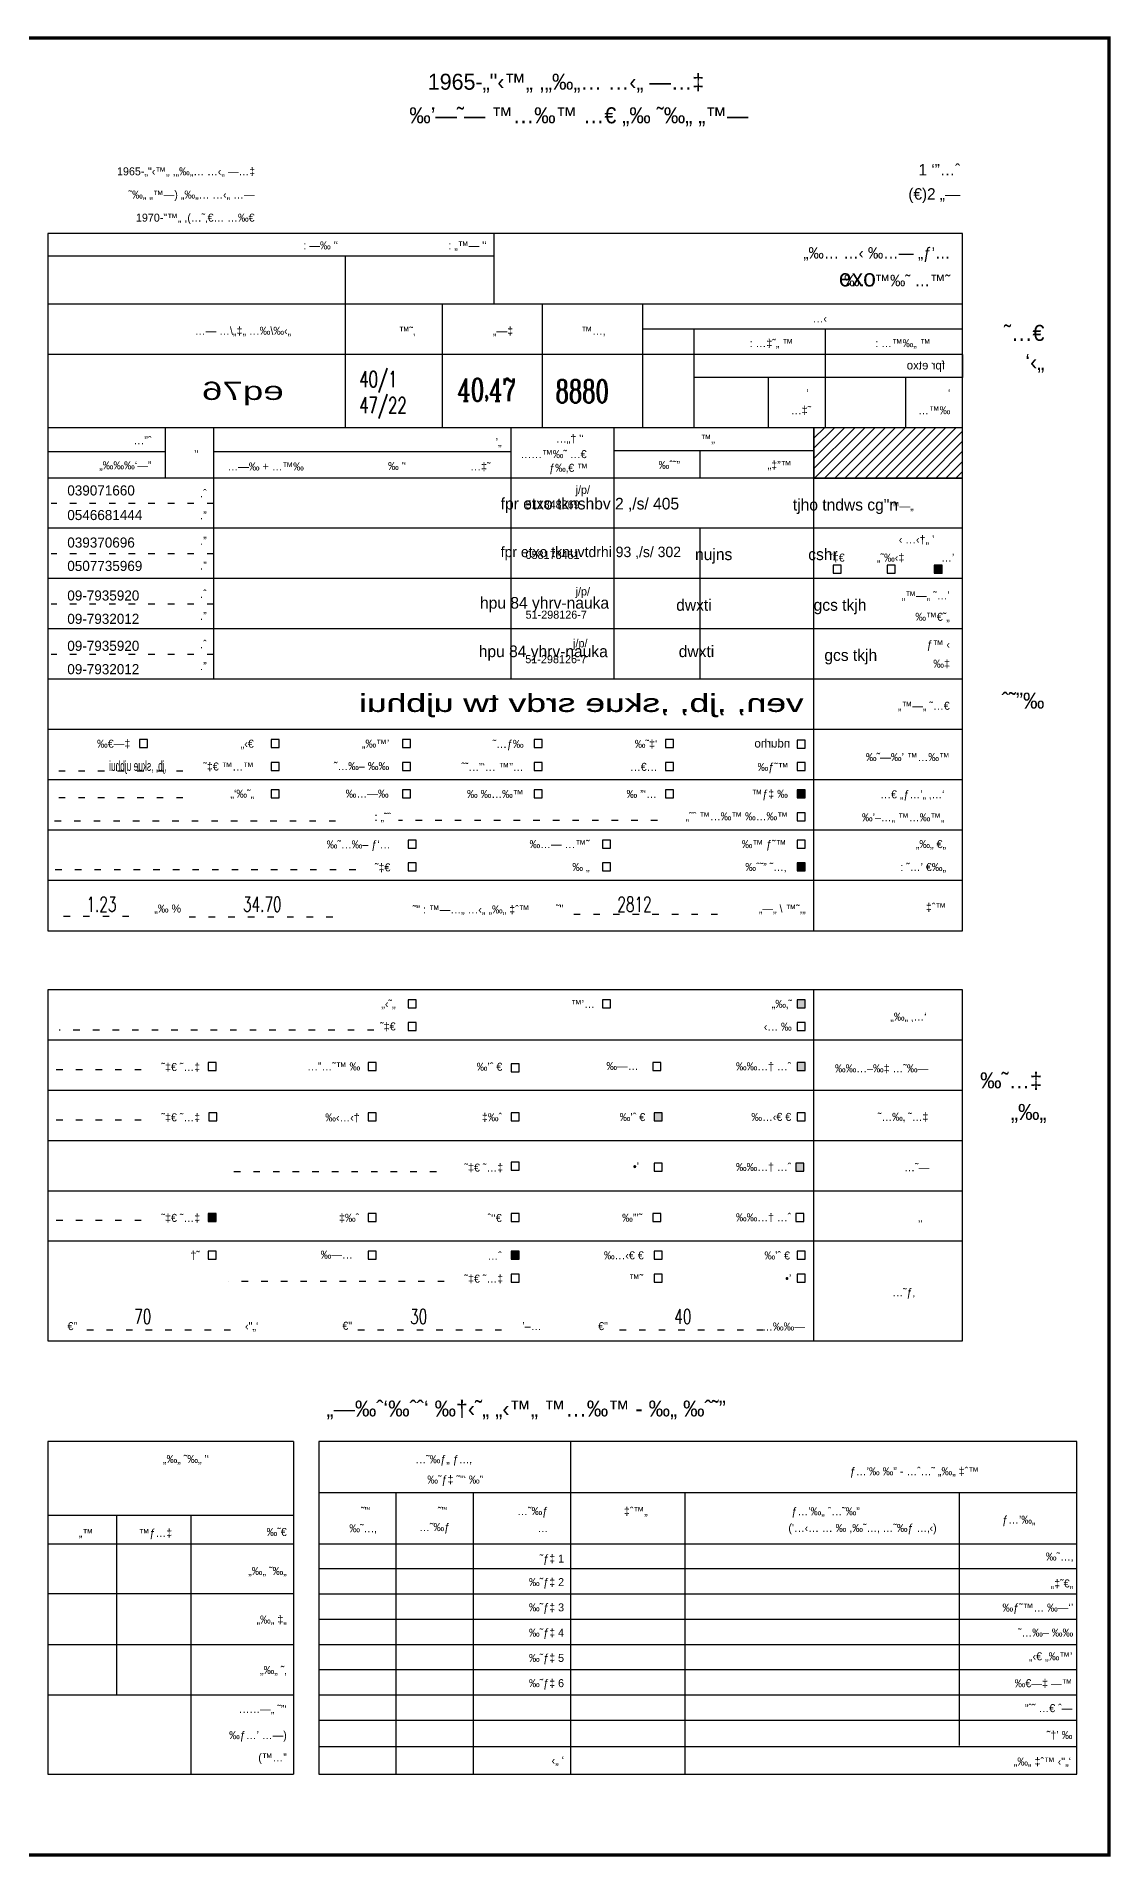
# Model space of a CAD drawing. Extents: x 148861 to 149208, y 169271 to 169495.
# Drawn here: x 149191.23 to 149207.67, y 169467.06 to 169494.91 of the extents above; entities that cross this region are included whole.
import ezdxf
from ezdxf.enums import TextEntityAlignment as Align

# ---------------------------------------------------------------- set-up
doc = ezdxf.new("R2010")
doc.units = 0
doc.header["$LTSCALE"] = 0.1
doc.header["$MEASUREMENT"] = 0
doc.linetypes.add('DOT', pattern=[2, 0, -2])
doc.layers.get('0').update_dxf_attribs({"linetype": 'CONTINUOUS'})
for name, color, linetype in [('DIM', 4, 'CONTINUOUS'), ('TEXT', 3, 'CONTINUOUS'), ('THNET', 7, 'CONTINUOUS'), ('TOFIES-01', 7, 'CONTINUOUS')]:
    doc.layers.add(name, color=color, linetype=linetype)
doc.styles.add('FGH', font='sivan_m.shx', dxfattribs={"height": 15})
doc.styles.add('K_HEB', font='miryl.shx')
doc.styles.add('MIRYL', font='sivan_m.shx')
doc.styles.add('ROM', font='romanc.shx')
doc.styles.add('TOFIES-01', font='heb.shx', dxfattribs={"height": 20})

# ---------------------------------------------------------------- blocks, each defined once
blk = doc.blocks.new('*X66')
at = {"color": 0}
for p, q in [((637.0000000000001, 249.8590373003653), (644.1409626996347, 257)), ((637.0000000000001, 251.6268042533317), (642.3731957466683, 257)), ((637.0000000000001, 253.3945712062981), (640.605428793702, 257)), ((637.0000000000001, 255.1623381592644), (638.8376618407356, 257)), ((637.0000000000001, 256.9301051122308), (637.0698948877692, 257)), ((637.108729652601, 248.2), (645.9087296526011, 257)), ((638.8764966055675, 248.2), (647.6764966055674, 257)), ((640.6442635585338, 248.2), (649.4442635585337, 257)), ((642.4120305115001, 248.2), (651.2120305115002, 257)), ((644.1797974644666, 248.2), (652.9797974644665, 257)), ((645.9475644174329, 248.2), (654.747564417433, 257)), ((647.7153313703992, 248.2), (656.5153313703993, 257)), ((649.4830983233657, 248.2), (658.2830983233656, 257)), ((651.250865276332, 248.2), (660.050865276332, 257)), ((653.0186322292984, 248.2), (661.8186322292984, 257)), ((654.7863991822647, 248.2), (663, 256.4136008177352)), ((656.5541661352311, 248.2), (663, 254.6458338647689)), ((658.3219330881975, 248.2), (663, 252.8780669118025)), ((660.0897000411638, 248.2), (663, 251.1102999588362)), ((661.8574669941302, 248.2), (663, 249.3425330058698))]:
    blk.add_line(p, q, dxfattribs=at)
blk = doc.blocks.new('*X69')
at = {"color": 0}
for p, q in [((600.0498565586286, 184.75), (601.4498565586285, 184.75)), ((600.0498565586286, 184.625), (601.4498565586285, 184.625)), ((600.0498565586286, 184.5), (601.4498565586285, 184.5)), ((600.0498565586286, 184.375), (601.4498565586285, 184.375)), ((600.0498565586286, 184.25), (601.4498565586285, 184.25)), ((600.0498565586286, 184.125), (601.4498565586285, 184.125)), ((600.0498565586286, 184), (601.4498565586285, 184)), ((600.0498565586286, 183.875), (601.4498565586285, 183.875)), ((600.0498565586286, 183.75), (601.4498565586285, 183.75)), ((600.0498565586286, 183.625), (601.4498565586285, 183.625)), ((600.0498565586286, 183.5), (601.4498565586285, 183.5))]:
    blk.add_line(p, q, dxfattribs=at)
blk = doc.blocks.new('*X70')
at = {"color": 0}
for p, q in [((658.0571678270575, 232.875), (659.4571678270574, 232.875)), ((658.0571678270575, 232.75), (659.4571678270574, 232.75)), ((658.0571678270575, 232.625), (659.4571678270574, 232.625)), ((658.0571678270575, 232.5), (659.4571678270574, 232.5)), ((658.0571678270575, 232.375), (659.4571678270574, 232.375)), ((658.0571678270575, 232.25), (659.4571678270574, 232.25)), ((658.0571678270575, 232.125), (659.4571678270574, 232.125)), ((658.0571678270575, 232), (659.4571678270574, 232)), ((658.0571678270575, 231.875), (659.4571678270574, 231.875)), ((658.0571678270575, 231.75), (659.4571678270574, 231.75)), ((658.0571678270575, 231.625), (659.4571678270574, 231.625))]:
    blk.add_line(p, q, dxfattribs=at)

msp = doc.modelspace()

# ---------------------------------------------------------------- hatches: boundary and pattern name
at = {"layer": 'TOFIES-01'}
h = msp.add_hatch(color=7, dxfattribs=at)
h.paths.add_polyline_path([(149202.9897274148, 169480.0475604884), (149202.9897274148, 169480.1700290559), (149202.8672588473, 169480.1700290559), (149202.8672588473, 169480.0475604884)])
h.paths.add_polyline_path([(149202.9897274148, 169479.0865845237), (149202.9897274148, 169479.2090530912), (149202.8672588473, 169479.2090530912), (149202.8672588473, 169479.0865845237)])
h.paths.add_polyline_path([(149200.8027887091, 169478.3167820993), (149200.8027887091, 169478.4392506668), (149200.6803201416, 169478.4392506668), (149200.6803201416, 169478.3167820993)])
h.paths.add_polyline_path([(149202.8496414356, 169477.6694482424), (149202.8496414356, 169477.5469796749), (149202.9721100031, 169477.5469796749), (149202.9721100031, 169477.6694482424)])
for points in [[(149193.9795399473, 169476.899645818), (149193.8570713798, 169476.899645818), (149193.8570713798, 169476.7771772504), (149193.9795399473, 169476.7771772504)], [(149198.4933814359, 169476.3210169339), (149198.4933814359, 169476.1985483663), (149198.6158500034, 169476.1985483663), (149198.6158500034, 169476.3210169339)]]:
    msp.add_hatch(color=7, dxfattribs=at).paths.add_polyline_path(points)

# ---------------------------------------------------------------- linework, layer by layer
at = {"layer": 'DIM', "color": 7, "ltscale": 40, "const_width": 0.05}
msp.add_lwpolyline([(149152.1462399258, 169494.8875160902), (149207.6403721716, 169494.8875160902), (149207.6403721716, 169467.0807888943), (149152.1462399258, 169467.0807888943)], close=True, dxfattribs=at)
at = {"layer": 'TOFIES-01', "color": 7}
for p, q in [((149191.4033386999, 169491.8980139843), (149191.4033386999, 169481.2257531005)), ((149205.3997464164, 169491.8980139843), (149191.4033386999, 169491.8980139843)), ((149205.3997464164, 169481.2257531005), (149205.3997464164, 169491.8980139843)), ((149191.4033386999, 169481.2257531005), (149205.3997464164, 169481.2257531005)), ((149191.4033386999, 169480.3214649417), (149191.4033386999, 169474.9503434805)), ((149205.3997464164, 169480.3214649417), (149191.4033386999, 169480.3214649417)), ((149205.3997464164, 169474.9503434805), (149205.3997464164, 169480.3214649417)), ((149191.4033386999, 169474.9503434805), (149205.3997464164, 169474.9503434805)), ((149191.4033386999, 169473.4107386317), (149191.4033386999, 169468.3195453248)), ((149195.1648732737, 169473.4107386317), (149191.4033386999, 169473.4107386317)), ((149195.1648732737, 169473.4107386317), (149195.1648732737, 169468.3195453248)), ((149207.149297381, 169473.4107386317), (149195.5497744859, 169473.4107386317)), ((149195.5497744859, 169473.4107386317), (149195.5497744859, 169468.3195453248)), ((149207.149297381, 169468.3195453248), (149207.149297381, 169473.4107386317)), ((149191.4033386999, 169468.3195453248), (149195.1648732737, 169468.3195453248)), ((149195.5497744859, 169468.3195453248), (149207.149297381, 169468.3195453248))]:
    msp.add_line(p, q, dxfattribs=at)
at = {"layer": 'TOFIES-01', "color": 8}
for p, q in [((149198.2265874617, 169491.8980139843), (149198.2265874617, 169490.8144023083)), ((149198.2265874617, 169491.5481037914), (149191.4033386999, 169491.5481037914)), ((149195.9521712077, 169491.5481037914), (149195.9521712077, 169488.9237773446)), ((149205.3997464164, 169490.8144023083), (149191.4033386999, 169490.8144023083)), ((149197.4392895276, 169490.8144023083), (149197.4392895276, 169488.9237773446)), ((149198.9701466216, 169490.8144023083), (149198.9701466216, 169488.9237773446)), ((149200.5010037156, 169490.8144023083), (149200.5010037156, 169488.9237773446)), ((149205.3997464164, 169490.4295010961), (149200.5010037156, 169490.4295010961)), ((149201.2883016497, 169490.4295010961), (149201.2883016497, 169488.9237773446)), ((149203.3002852589, 169490.4295010961), (149203.3002852589, 169488.9237773446)), ((149205.3997464164, 169490.0445998839), (149205.3997464164, 169490.4295010961)), ((149205.3997464164, 169490.0445998839), (149191.4033386999, 169490.0445998839)), ((149205.3997464164, 169490.0445998839), (149205.3997464164, 169489.694689691)), ((149205.3997464164, 169489.694689691), (149201.2883016497, 169489.694689691)), ((149202.4255097766, 169489.694689691), (149202.4255097766, 169488.9237773446)), ((149204.5249709341, 169489.694689691), (149204.5249709341, 169488.9237773446)), ((149205.3997464164, 169488.9237773446), (149191.4033386999, 169488.9237773446)), ((149193.1966284385, 169488.9237773446), (149193.1966284385, 169488.1539749202)), ((149193.9401875985, 169488.9237773446), (149193.9401875985, 169485.0747652225)), ((149198.4890201064, 169488.9237773446), (149198.4890201064, 169485.0747652225)), ((149200.0636159745, 169488.9237773446), (149200.0636159745, 169486.6143700714)), ((149203.1253301624, 169481.2257531005), (149203.1253301624, 169488.9237773446)), ((149193.1966284385, 169488.5537484735), (149191.4033386999, 169488.5537484735)), ((149198.4890201064, 169488.5537484735), (149193.9401875985, 169488.5537484735)), ((149203.1253301624, 169488.5677529182), (149200.0636159745, 169488.5677529182)), ((149201.3791229259, 169488.5677529182), (149201.3791229259, 169488.1539749202)), ((149205.3997464164, 169488.1539749202), (149191.4033386999, 169488.1539749202)), ((149205.3997464164, 169487.3841724958), (149191.4033386999, 169487.3841724958)), ((149201.3791229259, 169487.3841724958), (149201.3791229259, 169485.0747652225)), ((149205.3997464164, 169486.6143700714), (149191.4033386999, 169486.6143700714)), ((149200.0636159745, 169486.6143700714), (149200.0636159745, 169485.0747652225)), ((149205.3997464164, 169485.8445676469), (149191.4033386999, 169485.8445676469)), ((149205.3997464164, 169485.0747652225), (149191.4033386999, 169485.0747652225)), ((149205.3997464164, 169484.3049627981), (149191.4033386999, 169484.3049627981)), ((149205.3997464164, 169483.5351603737), (149191.4033386999, 169483.5351603737)), ((149205.3997464164, 169482.7653579493), (149191.4033386999, 169482.7653579493)), ((149205.3997464164, 169481.9955555249), (149191.4033386999, 169481.9955555249)), ((149203.1253301624, 169474.9503434805), (149203.1253301624, 169480.3214649417)), ((149205.3997464164, 169479.5516625174), (149191.4033386999, 169479.5516625174)), ((149205.3997464164, 169478.781860093), (149191.4033386999, 169478.781860093)), ((149205.3997464164, 169478.0120576685), (149191.4033386999, 169478.0120576685)), ((149205.3997464164, 169477.2422552441), (149191.4033386999, 169477.2422552441)), ((149205.3997464164, 169476.4724528197), (149191.4033386999, 169476.4724528197)), ((149199.3987866079, 169473.4107386317), (149199.3987866079, 169468.3195453248)), ((149207.149297381, 169472.6234406976), (149195.5497744859, 169472.6234406976)), ((149196.7307213869, 169472.6234406976), (149196.7307213869, 169468.3195453248)), ((149197.911668288, 169472.6234406976), (149197.911668288, 169468.3195453248)), ((149201.1483375725, 169472.6234406976), (149201.1483375725, 169468.3195453248)), ((149205.3472598875, 169472.6234406976), (149205.3472598875, 169468.756933066)), ((149195.1648732737, 169472.2735305048), (149191.4033386999, 169472.2735305048)), ((149192.4530692786, 169472.2735305048), (149192.4530692786, 169469.5302345923)), ((149193.5902774056, 169472.2735305048), (149193.5902774056, 169468.3195453248)), ((149195.1648732737, 169471.8361427636), (149191.4033386999, 169471.8361427636)), ((149207.149297381, 169471.8361427636), (149195.5497744859, 169471.8361427636)), ((149195.5497744859, 169471.4634884082), (149207.149297381, 169471.4634884082)), ((149191.4033386999, 169471.0838358489), (149195.1648732737, 169471.0838358489)), ((149195.5497744859, 169471.076837645), (149207.149297381, 169471.076837645)), ((149195.5497744859, 169470.6901868818), (149207.149297381, 169470.6901868818)), ((149191.4033386999, 169470.3035361186), (149195.1648732737, 169470.3035361186)), ((149195.5497744859, 169470.3035361186), (149207.149297381, 169470.3035361186)), ((149195.5497744859, 169469.9168853555), (149207.149297381, 169469.9168853555)), ((149191.4033386999, 169469.5302345923), (149195.1648732737, 169469.5302345923)), ((149195.5497744859, 169469.5302345923), (149207.149297381, 169469.5302345923)), ((149195.5497744859, 169469.1435838291), (149207.149297381, 169469.1435838291)), ((149195.5497744859, 169468.7394375563), (149207.149297381, 169468.7394375563))]:
    msp.add_line(p, q, dxfattribs=at)
at = {"layer": 'TOFIES-01', "color": 8, "linetype": 'DOT'}
for p, q in [((149193.9401875985, 169487.7622626263), (149191.4571398215, 169487.7622626263)), ((149193.9401875985, 169486.9924602019), (149191.4571398215, 169486.9924602019)), ((149193.9401875985, 169486.2226577775), (149191.4571398215, 169486.2226577775)), ((149193.9401875985, 169485.4528553531), (149191.4571398215, 169485.4528553531)), ((149193.4704879382, 169483.6650388816), (149191.4571398215, 169483.6650388816)), ((149193.4704879382, 169483.2581919172), (149191.4571398215, 169483.2581919172)), ((149195.8060192942, 169482.9026821092), (149191.4571398215, 169482.9026821092)), ((149200.7304277804, 169482.9129323649), (149196.7719000584, 169482.9129323649)), ((149196.1167637204, 169482.1557264836), (149191.4571398215, 169482.1557264836)), ((149192.6437483533, 169481.4425389072), (149191.4894007523, 169481.4425389072)), ((149201.6516113259, 169481.4755091614), (149199.3774371496, 169481.4755091614)), ((149195.7641948076, 169481.4339500524), (149193.4900206313, 169481.4339500524)), ((149196.3927359702, 169479.7060605919), (149191.5785714519, 169479.7060605919)), ((149192.8326031935, 169479.0977252397), (149191.5001230519, 169479.0977252397)), ((149192.8326031935, 169478.3279228153), (149191.5001230519, 169478.3279228153)), ((149197.3495800551, 169477.5381085101), (149194.1781651879, 169477.5381085101)), ((149192.8326031935, 169476.7883179665), (149191.5001230519, 169476.7883179665)), ((149197.4689132496, 169475.8582602932), (149194.1685486912, 169475.8582602932)), ((149194.2005912211, 169475.1132498652), (149191.9261749672, 169475.1132498652)), ((149198.3475385343, 169475.1132498652), (149196.0731222803, 169475.1132498652)), ((149202.3505854675, 169475.1132498652), (149200.0761692135, 169475.1132498652))]:
    msp.add_line(p, q, dxfattribs=at)
at = {"layer": 'TOFIES-01', "color": 8}
for points in [[(149205.3997464164, 169488.9237773446), (149203.1253301624, 169488.9237773446), (149203.1253301624, 169488.1539749202), (149205.3997464164, 169488.1539749202)], [(149203.4218489908, 169486.8176834792), (149203.4218489908, 169486.6952149117), (149203.5443175583, 169486.6952149117), (149203.5443175583, 169486.8176834792)], [(149204.2460057123, 169486.8176834792), (149204.2460057123, 169486.6952149117), (149204.3684742798, 169486.6952149117), (149204.3684742798, 169486.8176834792)], [(149204.9673595766, 169486.8176834792), (149204.9673595766, 169486.6952149117), (149205.0898281441, 169486.6952149117), (149205.0898281441, 169486.8176834792)], [(149192.807340801, 169484.1535269122), (149192.807340801, 169484.0310583447), (149192.9298093685, 169484.0310583447), (149192.9298093685, 169484.1535269122)], [(149194.8193244103, 169484.1535269122), (149194.8193244103, 169484.0310583447), (149194.9417929778, 169484.0310583447), (149194.9417929778, 169484.1535269122)], [(149196.8313080195, 169484.1535269122), (149196.8313080195, 169484.0310583447), (149196.953776587, 169484.0310583447), (149196.953776587, 169484.1535269122)], [(149198.8432916288, 169484.1535269122), (149198.8432916288, 169484.0310583447), (149198.9657601963, 169484.0310583447), (149198.9657601963, 169484.1535269122)], [(149200.8552752381, 169484.1535269122), (149200.8552752381, 169484.0310583447), (149200.9777438056, 169484.0310583447), (149200.9777438056, 169484.1535269122)], [(149202.8672588473, 169484.1442420422), (149202.8672588473, 169484.0217734747), (149202.9897274148, 169484.0217734747), (149202.9897274148, 169484.1442420422)], [(149194.8193244103, 169483.8020981232), (149194.8193244103, 169483.6796295556), (149194.9417929778, 169483.6796295556), (149194.9417929778, 169483.8020981232)], [(149196.8313080195, 169483.8020981232), (149196.8313080195, 169483.6796295556), (149196.953776587, 169483.6796295556), (149196.953776587, 169483.8020981232)], [(149198.8432916288, 169483.8020981232), (149198.8432916288, 169483.6796295556), (149198.9657601963, 169483.6796295556), (149198.9657601963, 169483.8020981232)], [(149200.8552752381, 169483.8020981232), (149200.8552752381, 169483.6796295556), (149200.9777438056, 169483.6796295556), (149200.9777438056, 169483.8020981232)], [(149202.8672588473, 169483.8020981232), (149202.8672588473, 169483.6796295556), (149202.9897274148, 169483.6796295556), (149202.9897274148, 169483.8020981232)], [(149194.8193244103, 169483.3837244878), (149194.8193244103, 169483.2612559203), (149194.9417929778, 169483.2612559203), (149194.9417929778, 169483.3837244878)], [(149196.8313080195, 169483.3837244878), (149196.8313080195, 169483.2612559203), (149196.953776587, 169483.2612559203), (149196.953776587, 169483.3837244878)], [(149198.8432916288, 169483.3837244878), (149198.8432916288, 169483.2612559203), (149198.9657601963, 169483.2612559203), (149198.9657601963, 169483.3837244878)], [(149200.8552752381, 169483.3837244878), (149200.8552752381, 169483.2612559203), (149200.9777438056, 169483.2612559203), (149200.9777438056, 169483.3837244878)], [(149202.8672588473, 169483.3837244878), (149202.8672588473, 169483.2612559203), (149202.9897274148, 169483.2612559203), (149202.9897274148, 169483.3837244878)], [(149202.8672588473, 169483.0322956987), (149202.8672588473, 169482.9098271312), (149202.9897274148, 169482.9098271312), (149202.9897274148, 169483.0322956987)], [(149196.9187855678, 169482.6139220634), (149196.9187855678, 169482.4914534959), (149197.0412541353, 169482.4914534959), (149197.0412541353, 169482.6139220634)], [(149199.8930222075, 169482.6139220634), (149199.8930222075, 169482.4914534959), (149200.015490775, 169482.4914534959), (149200.015490775, 169482.6139220634)], [(149202.8672588473, 169482.6139220634), (149202.8672588473, 169482.4914534959), (149202.9897274148, 169482.4914534959), (149202.9897274148, 169482.6139220634)], [(149196.9187855678, 169482.2624932743), (149196.9187855678, 169482.1400247068), (149197.0412541353, 169482.1400247068), (149197.0412541353, 169482.2624932743)], [(149199.8930222075, 169482.2624932743), (149199.8930222075, 169482.1400247068), (149200.015490775, 169482.1400247068), (149200.015490775, 169482.2624932743)], [(149202.8672588473, 169482.2624932743), (149202.8672588473, 169482.1400247068), (149202.9897274148, 169482.1400247068), (149202.9897274148, 169482.2624932743)], [(149196.9187855678, 169480.1700290559), (149196.9187855678, 169480.0475604884), (149197.0412541353, 169480.0475604884), (149197.0412541353, 169480.1700290559)], [(149199.8930222075, 169480.1700290559), (149199.8930222075, 169480.0475604884), (149200.015490775, 169480.0475604884), (149200.015490775, 169480.1700290559)], [(149202.8672588473, 169480.1700290559), (149202.8672588473, 169480.0475604884), (149202.9897274148, 169480.0475604884), (149202.9897274148, 169480.1700290559)], [(149196.9187855678, 169479.8186002668), (149196.9187855678, 169479.6961316993), (149197.0412541353, 169479.6961316993), (149197.0412541353, 169479.8186002668)], [(149202.8672588473, 169479.8186002668), (149202.8672588473, 169479.6961316993), (149202.9897274148, 169479.6961316993), (149202.9897274148, 169479.8186002668)], [(149193.8570713798, 169479.2090530912), (149193.8570713798, 169479.0865845237), (149193.9795399473, 169479.0865845237), (149193.9795399473, 169479.2090530912)], [(149196.3064427302, 169479.2090530912), (149196.3064427302, 169479.0865845237), (149196.4289112977, 169479.0865845237), (149196.4289112977, 169479.2090530912)], [(149198.4933814359, 169479.189186875), (149198.4933814359, 169479.0667183075), (149198.6158500034, 169479.0667183075), (149198.6158500034, 169479.189186875)], [(149198.4933814359, 169479.189186875), (149198.4933814359, 169479.0667183075), (149198.6158500034, 169479.0667183075), (149198.6158500034, 169479.189186875)], [(149200.6627027298, 169479.2090530912), (149200.6627027298, 169479.0865845237), (149200.7851712974, 169479.0865845237), (149200.7851712974, 169479.2090530912)], [(149202.8672588473, 169479.2090530912), (149202.8672588473, 169479.0865845237), (149202.9897274148, 169479.0865845237), (149202.9897274148, 169479.2090530912)], [(149193.8674844331, 169478.4392506668), (149193.8674844331, 169478.3167820993), (149193.9899530006, 169478.3167820993), (149193.9899530006, 169478.4392506668)], [(149196.3064427302, 169478.4392506668), (149196.3064427302, 169478.3167820993), (149196.4289112977, 169478.3167820993), (149196.4289112977, 169478.4392506668)], [(149198.4933814359, 169478.4392506668), (149198.4933814359, 169478.3167820993), (149198.6158500034, 169478.3167820993), (149198.6158500034, 169478.4392506668)], [(149198.4933814359, 169478.4392506668), (149198.4933814359, 169478.3167820993), (149198.6158500034, 169478.3167820993), (149198.6158500034, 169478.4392506668)], [(149200.6803201416, 169478.4392506668), (149200.6803201416, 169478.3167820993), (149200.8027887091, 169478.3167820993), (149200.8027887091, 169478.4392506668)], [(149202.8672588473, 169478.4392506668), (149202.8672588473, 169478.3167820993), (149202.9897274148, 169478.3167820993), (149202.9897274148, 169478.4392506668)], [(149202.8672588473, 169478.4392506668), (149202.8672588473, 169478.3167820993), (149202.9897274148, 169478.3167820993), (149202.9897274148, 169478.4392506668)], [(149198.4933814359, 169477.6812774406), (149198.4933814359, 169477.5588088731), (149198.6158500034, 169477.5588088731), (149198.6158500034, 169477.6812774406)], [(149200.6803201416, 169477.6694482424), (149200.6803201416, 169477.5469796749), (149200.8027887091, 169477.5469796749), (149200.8027887091, 169477.6694482424)], [(149202.8496414356, 169477.6694482424), (149202.8496414356, 169477.5469796749), (149202.9721100031, 169477.5469796749), (149202.9721100031, 169477.6694482424)], [(149193.8570713798, 169476.899645818), (149193.8570713798, 169476.7771772504), (149193.9795399473, 169476.7771772504), (149193.9795399473, 169476.899645818)], [(149196.3064427302, 169476.899645818), (149196.3064427302, 169476.7771772504), (149196.4289112977, 169476.7771772504), (149196.4289112977, 169476.899645818)], [(149198.4933814359, 169476.899645818), (149198.4933814359, 169476.7771772504), (149198.6158500034, 169476.7771772504), (149198.6158500034, 169476.899645818)], [(149200.6627027298, 169476.899645818), (149200.6627027298, 169476.7771772504), (149200.7851712974, 169476.7771772504), (149200.7851712974, 169476.899645818)], [(149202.8496414356, 169476.899645818), (149202.8496414356, 169476.7771772504), (149202.9721100031, 169476.7771772504), (149202.9721100031, 169476.899645818)], [(149193.8570713798, 169476.3210169339), (149193.8570713798, 169476.1985483663), (149193.9795399473, 169476.1985483663), (149193.9795399473, 169476.3210169339)], [(149196.3064427302, 169476.3210169339), (149196.3064427302, 169476.1985483663), (149196.4289112977, 169476.1985483663), (149196.4289112977, 169476.3210169339)], [(149198.4933814359, 169476.3210169339), (149198.4933814359, 169476.1985483663), (149198.6158500034, 169476.1985483663), (149198.6158500034, 169476.3210169339)], [(149198.4933814359, 169476.3210169339), (149198.4933814359, 169476.1985483663), (149198.6158500034, 169476.1985483663), (149198.6158500034, 169476.3210169339)], [(149198.4933814359, 169476.3210169339), (149198.4933814359, 169476.1985483663), (149198.6158500034, 169476.1985483663), (149198.6158500034, 169476.3210169339)], [(149200.6803201416, 169476.3210169339), (149200.6803201416, 169476.1985483663), (149200.8027887091, 169476.1985483663), (149200.8027887091, 169476.3210169339)], [(149202.8672588473, 169476.3210169339), (149202.8672588473, 169476.1985483663), (149202.9897274148, 169476.1985483663), (149202.9897274148, 169476.3210169339)], [(149198.4933814359, 169475.9695881447), (149198.4933814359, 169475.8471195772), (149198.6158500034, 169475.8471195772), (149198.6158500034, 169475.9695881447)], [(149200.6803201416, 169475.9695881447), (149200.6803201416, 169475.8471195772), (149200.8027887091, 169475.8471195772), (149200.8027887091, 169475.9695881447)], [(149202.8672588473, 169475.9695881447), (149202.8672588473, 169475.8471195772), (149202.9897274148, 169475.8471195772), (149202.9897274148, 169475.9695881447)]]:
    msp.add_lwpolyline(points, close=True, dxfattribs=at)

# ---------------------------------------------------------------- block references
at = {"layer": 'TOFIES-01', "color": 8, "xscale": 0.08747754825162701, "yscale": 0.08747754825162701, "zscale": 0.08747754822843895}
for name, p in [('*X66', (149147.4021319409, 169466.4420474499)), ('*X70', (149147.4067748563, 169466.4420474499)), ('*X69', (149150.3777721114, 169467.2142961435)), ('*X69', (149150.3777721114, 169466.0930649299))]:
    msp.add_blockref(name, p, dxfattribs=at)

# ---------------------------------------------------------------- texts
at = {"layer": 'TEXT', "color": 7}
for s, height, style, p in [('exo', 0.2624326446853169, 'MIRYL', (149203.5083592536, 169491.0867771411)), ('fpr etxo tknshbv 2 ,/s/ 405', 0.1782890180351281, 'K_HEB', (149198.3330786123, 169487.6725247932)), ('j/p/', 0.12368812995, 'K_HEB', (149199.479157248, 169487.9120467925)), ('tjho tndws cg"n', 0.1782890180351281, 'K_HEB', (149202.8035690382, 169487.6563997433)), ('fpr etxo tknuvtdrhi 93 ,/s/ 302', 0.16, 'K_HEB', (149198.3330786123, 169486.943159487)), ('nujns', 0.1782890180351281, 'K_HEB', (149201.3073305384, 169486.8972254344)), ('cshr', 0.1782890180351281, 'K_HEB', (149203.0389760097, 169486.8972254344)), ('j/p/', 0.12368812995, 'K_HEB', (149199.479157248, 169486.3570725434)), ('hpu 84 yhrv-nauka', 0.1782890180351281, 'K_HEB', (149198.0167300847, 169486.1545514903)), ('dwxti', 0.1782890180351281, 'K_HEB', (149201.0188607294, 169486.1219512419)), (' gcs tkjh', 0.1782890180351281, 'K_HEB', (149203.055380257, 169486.1219512419)), ('j/p/', 0.12368812995, 'K_HEB', (149199.4407447016, 169485.5627933723)), ('hpu 84 yhrv-nauka', 0.1782890180351281, 'K_HEB', (149197.9975252058, 169485.4123233379)), ('dwxti', 0.1782890180351281, 'K_HEB', (149201.0572732758, 169485.4123233379)), ('  gcs tkjh', 0.1782890180351281, 'K_HEB', (149203.1532635894, 169485.354745267))]:
    msp.add_text(s, height=height, dxfattribs=dict(at, style=style)).set_placement(p)
at = {"layer": 'TEXT', "color": 7, "style": 'ROM', "width": 0.6778979810614635}
for s, height, p in [('40/1', 0.2449371350396291, (149196.1695849597, 169489.543193311)), ('40,47', 0.3499101929137559, (149197.6711140777, 169489.3289608439)), ('8880', 0.3499101929137559, (149199.1741168767, 169489.3062117452)), ('47/22', 0.2449371350396291, (149196.1695849597, 169489.1449695143)), ('1.23', 0.225792, (149191.9951197185, 169481.517212544)), ('34.70', 0.225792, (149194.3894190133, 169481.517212544)), ('2812', 0.225792, (149200.1178258158, 169481.517212544)), ('70', 0.225792, (149192.7244559494, 169475.2071129169)), ('30', 0.225792, (149196.9474093216, 169475.2071129169)), ('40', 0.225792, (149200.9887295852, 169475.2071129169))]:
    msp.add_text(s, height=height, dxfattribs=at).set_placement(p)
at = {"layer": 'TEXT', "color": 7, "style": 'FGH', "text_generation_flag": 2}
msp.add_text('fpr etxo', height=0.1312163223426584, dxfattribs=at).set_placement((149205.1308163728, 169489.8150581515))
for s, height, width, p in [('eq76', 0.28, 1.5, (149195.0118155021, 169489.3490665127)), ('ven, ,jb, ,skue srdv tw ujbhui', 0.27, 1.5, (149202.9667682973, 169484.573355768)), ('ven, ,jb, ,skue srdv tw ujbhui', 0.27, 1.5, (149202.9669979859, 169484.573815189)), ('ven, ,jb, ,skue srdv tw ujbhui', 0.27, 1.5, (149202.967915825, 169484.5747328363)), ('ven, ,jb, ,skue srdv tw ujbhui', 0.27, 1.5, (149202.967915825, 169484.5742740127)), ('ven, ,jb, ,skue srdv tw ujbhui', 0.27, 1.5, (149202.9683752021, 169484.575651081)), ('ven, ,jb, ,skue srdv tw ujbhui', 0.27, 1.5, (149202.9686048906, 169484.5761099047)), ('ven, ,jb, ,skue srdv tw ujbhui', 0.27, 1.5, (149202.9690633526, 169484.5751922574)), ('ven, ,jb, ,skue srdv tw ujbhui', 0.27, 1.5, (149202.9692930412, 169484.5751922574)), ('ven, ,jb, ,skue srdv tw ujbhui', 0.27, 1.5, (149202.9695227297, 169484.5765687283)), ('ven, ,jb, ,skue srdv tw ujbhui', 0.27, 1.5, (149202.9695227297, 169484.5758804929)), ('ven, ,jb, ,skue srdv tw ujbhui', 0.27, 1.5, (149202.9697524183, 169484.5770281494)), ('ven, ,jb, ,skue srdv tw ujbhui', 0.27, 1.5, (149202.9706702574, 169484.5763393165)), ('ven, ,jb, ,skue srdv tw ujbhui', 0.27, 1.5, (149202.9706702574, 169484.5763393165)), ('ven, ,jb, ,skue srdv tw ujbhui', 0.27, 1.5, (149202.970899946, 169484.5784052178)), ('ven, ,jb, ,skue srdv tw ujbhui', 0.27, 1.5, (149202.970899946, 169484.5772575612)), ('ven, ,jb, ,skue srdv tw ujbhui', 0.27, 1.5, (149202.970899946, 169484.5772575612)), ('ven, ,jb, ,skue srdv tw ujbhui', 0.27, 1.5, (149202.9711296345, 169484.5777163849)), ('ven, ,jb, ,skue srdv tw ujbhui', 0.27, 1.5, (149202.9713593231, 169484.5784052178)), ('ven, ,jb, ,skue srdv tw ujbhui', 0.27, 1.5, (149202.9718187002, 169484.5784052178)), ('ven, ,jb, ,skue srdv tw ujbhui', 0.27, 1.5, (149202.9720483887, 169484.5786346296)), ('ven, ,jb, ,skue srdv tw ujbhui', 0.27, 1.5, (149202.9729662278, 169484.5784052178)), (',jb, ,skue ujbhui', 0.1543103950749662, 0.6167861091689019, (149193.2255351826, 169483.6717501974))]:
    msp.add_text(s, height=height, dxfattribs=dict(at, width=width)).set_placement(p)
at = {"layer": 'THNET'}
for s, p in [('039071660', (149191.7016690144, 169487.8866740481)), ('0546681444', (149191.7016690144, 169487.5101877385)), ('039370696', (149191.7016690144, 169487.0891844404)), ('0507735969', (149191.7016690144, 169486.7316378712)), ('09-7935920', (149191.7016690144, 169486.2792126177)), ('09-7932012', (149191.7016690144, 169485.9216660485)), ('09-7935920', (149191.7016690144, 169485.5089640913)), ('09-7932012', (149191.7016690144, 169485.1514175221))]:
    msp.add_text(s, height=0.1543627861776, dxfattribs=at).set_placement(p)
at = {"layer": 'THNET', "color": 7}
for s, p in [('511848269', (149198.7138455962, 169487.6867188166)), ('058173451', (149198.7138455962, 169486.9152310869)), ('51-298126-7', (149198.7138455962, 169486.0008093753)), ('51-298126-7', (149198.7099895699, 169485.3194962975))]:
    msp.add_text(s, height=0.12368812995, dxfattribs=at).set_placement(p)
at = {"layer": 'TOFIES-01', "color": 8, "style": 'TOFIES-01'}
for s, height, p in [('1965-„"‹™„ ,„‰„… …‹„ —…‡', 0.2449371350396291, (149201.4470831032, 169494.0964235833)), ('‰’—˜— ™…‰™ …€ „‰ ˜‰„ „™—', 0.2449371350396291, (149202.1209760511, 169493.5823874924)), ('1965-„"‹™„ ,„‰„… …‹„ —…‡', 0.1224685675198145, (149194.5768964365, 169492.7863509686)), ('1 ‘”…ˆ', 0.1749550964568779, (149205.3641196669, 169492.7850675397)), ('(€)2 „—', 0.1749550964568779, (149205.3641196669, 169492.4144671843)), ('˜‰„ „™—) „‰„… …‹„ …—', 0.1224685675198145, (149194.5670001172, 169492.4308411606)), ('1970-"™„ ,(…˜‚€… …‰€', 0.1224685675198145, (149194.5670001172, 169492.0776022585)), (": —‰ '‘", 0.1224685675198145, (149195.8456045714, 169491.6517998122)), (": „™— '‘", 0.1224685675198145, (149198.1177994839, 169491.6517998122)), ('„‰… …‹ ‰…— „ƒ’…', 0.1749550964568779, (149205.2134604256, 169491.5119060611)), ('‰…™‰˜ …™˜', 0.1749550964568779, (149205.2134604256, 169491.0886851205)), ('…‹', 0.1224685675198145, (149203.3252427022, 169490.5352166606)), ('…— …\\„‡„ …‰\\‰‹„', 0.1224685675198145, (149195.1271317899, 169490.345269182)), ('™˜‚', 0.1224685675198145, (149197.0292043603, 169490.345269182)), ('„—‡', 0.1224685675198145, (149198.5235485754, 169490.345269182)), ('™…‚', 0.1224685675198145, (149199.9327844444, 169490.345269182)), ('˜…€', 0.2449371350396291, (149206.6526461772, 169490.252326548)), (': …‡˜„ ™', 0.1224685675198145, (149202.8066755706, 169490.1566051322)), (': …™‰„ ™', 0.1224685675198145, (149204.9106330549, 169490.1566051322)), ('‘‹„', 0.2449371350396291, (149206.6526461772, 169489.809407636)), ('…‡˜', 0.1224685675198145, (149203.0837725112, 169489.1305535296)), ('‘', 0.1224685675198145, (149203.044187234, 169489.3929649308)), ('…™‰', 0.1224685675198145, (149205.2134604256, 169489.1308494814)), ('‘', 0.1224685675198145, (149205.2134604256, 169489.3929649308)), ('…”ˆ', 0.1224685675198145, (149192.9895268199, 169488.6691110257)), ('’„', 0.1224685675198145, (149198.3473940917, 169488.6447258764)), ("…„† '‘", 0.1224685675198145, (149199.6022473796, 169488.6973464617)), ('™„', 0.1224685675198145, (149201.6112001986, 169488.693496175)), ('„‰‰‰‘—”', 0.1224685675198145, (149192.9895268199, 169488.2863532587)), ("'‘", 0.1224685675198145, (149193.7119581292, 169488.4599121134)), ('……™‰˜ …€', 0.1224685675198145, (149199.6477704484, 169488.4583327326)), ('‰ˆ˜”', 0.1224685675198145, (149201.0767506246, 169488.2930663551)), ('„‡”™', 0.1224685675198145, (149202.782369174, 169488.2930663551)), ('…—‰ + …™‰', 0.1224685675198145, (149195.3210996483, 169488.2690767793)), ("‰ '‘", 0.1224685675198145, (149196.8866973623, 169488.2770733045)), (' …‡˜', 0.1224685675198145, (149198.1771773997, 169488.2696686829)), ('ƒ‰‚€ ™', 0.1224685675198145, (149199.6663821249, 169488.2488378685)), ('.ˆ', 0.1224685675198145, (149193.8346724886, 169487.8579839546)), ('.”', 0.1224685675198145, (149193.8346724886, 169487.5227130573)), ('™—„', 0.1224685675198145, (149204.653328753, 169487.6667530471)), ('.”', 0.1224685675198145, (149193.8346724886, 169487.1318146219)), ('‹ …‹†„ ’', 0.1224685675198145, (149204.9700109707, 169487.1520980542)), ('.”', 0.1224685675198145, (149193.8346724886, 169486.7529106329)), ('˜‡€', 0.1224685675198145, (149203.5964018512, 169486.8748774096)), ('„˜‰‹‡', 0.1224685675198145, (149204.5088424911, 169486.8748774096)), ('…’', 0.1224685675198145, (149205.2728383415, 169486.8748774096)), ('.ˆ', 0.1224685675198145, (149193.8346724886, 169486.3183791058)), ('„™—„ ˜…’', 0.1224685675198145, (149205.2055433702, 169486.2947675424)), ('.”', 0.1224685675198145, (149193.8346724886, 169485.9831082085)), ('‰™€˜„', 0.1224685675198145, (149205.2055433702, 169485.9684806475)), ('.ˆ', 0.1224685675198145, (149193.8346724886, 169485.5485766814)), (' ƒ™ ‹', 0.1224685675198145, (149205.207522634, 169485.545245059)), ('‰‡', 0.1224685675198145, (149205.207522634, 169485.2510438868)), ('.”', 0.1224685675198145, (149193.8346724886, 169485.2133057841)), ('ˆ˜”‰', 0.2449371350396291, (149206.6526461772, 169484.6246186286)), ('„™—„ ˜…€', 0.1224685675198145, (149205.2035641063, 169484.6070585259)), ('‰€—‡', 0.1224685675198145, (149192.6669068106, 169484.0269486586)), ('„‹€', 0.1224685675198145, (149194.555124534, 169484.0269486586)), ('„‰™’', 0.1224685675198145, (149196.6274137965, 169484.0282320875)), ('˜…ƒ‰', 0.1224685675198145, (149198.6838689481, 169484.0243818008)), ('‰˜‡‘', 0.1224685675198145, (149200.7304277804, 169484.0243818008)), ('˜‡€ ™…™', 0.1224685675198145, (149194.555124534, 169483.6775600433)), ('˜…‰– ‰‰', 0.1224685675198145, (149196.6274137965, 169483.6839771879)), ('ˆ˜…”‘… ™”…', 0.1224685675198145, (149198.6838689481, 169483.6724263277)), ('…€…', 0.1224685675198145, (149200.7304277804, 169483.6724263277)), ('‰ƒ˜™', 0.1224685675198145, (149202.7374013355, 169483.6711428988)), ('‰˜—‰’ ™…‰™', 0.1224685675198145, (149205.2035641063, 169483.8216000331)), ('™ƒ‡ ‰', 0.1224685675198145, (149202.7275050162, 169483.2594581705)), ('…€ „ƒ…’„ ‚…‘', 0.1224685675198145, (149205.1243935519, 169483.2517575971)), ('„˜ˆ ™…‰™ ‰…‰™', 0.1224685675198145, (149202.7275050162, 169482.9152032709)), ('‰’–…„ ™…‰™„', 0.1224685675198145, (149205.1243935519, 169482.899802124)), ('„‰„ €„', 0.1224685675198145, (149205.1481447182, 169482.4906842535)), (': ˜…’ €‰„', 0.1224685675198145, (149205.1481447182, 169482.1387287804)), ('‡ˆ™', 0.1224685675198145, (149205.1481447182, 169481.5242622844)), ('„‹˜„', 0.1224685675198145, (149196.7253887966, 169480.0465829703)), ('™’…', 0.1224685675198145, (149199.7734604811, 169480.0429475001)), ('„‰‚˜', 0.1224685675198145, (149202.7897619517, 169480.0453711469)), ('˜‡€', 0.1224685675198145, (149196.7253887966, 169479.7000014748)), ('‹… ‰', 0.1224685675198145, (149202.7860242795, 169479.6963660046)), ('„‰„ ‚…‘', 0.1224685675198145, (149204.8492193376, 169479.8490557543)), ('…”…˜™ ‰', 0.1224685675198145, (149196.1834263267, 169479.086818829)), ('‰‰…† …ˆ', 0.1224685675198145, (149202.7785489351, 169479.0880306524)), ('˜‡€ ˜…‡', 0.1224685675198145, (149193.7336545114, 169479.0789251823)), ('‰’ˆ €', 0.1224685675198145, (149198.3579506211, 169479.082232505)), ('‰‰…–‰‡ …˜‰—', 0.1224685675198145, (149204.875383043, 169479.0577350672)), ('‰˜…‡', 0.2449371350396291, (149206.6152694552, 169478.8127135508)), ('˜‡€ ˜…‡', 0.1224685675198145, (149193.7336545114, 169478.3091227579)), ('‰‹…‹†', 0.1224685675198145, (149196.1759509823, 169478.3064045525)), ('‡‰ˆ', 0.1224685675198145, (149198.3550138787, 169478.3100400227)), ('‰’ˆ €', 0.1224685675198145, (149200.5448893268, 169478.3124300806)), ('‰…‹€ €', 0.1224685675198145, (149202.7785489351, 169478.3148873164)), ('˜…‰‚ ˜…‡', 0.1224685675198145, (149204.8772518791, 169478.3160991398)), ('„‰„', 0.2449371350396291, (149206.6862852271, 169478.3298044663)), ('˜‡€ ˜…‡', 0.1224685675198145, (149198.3699645675, 169477.5393203335)), ('‰‰…† …ˆ', 0.1224685675198145, (149202.7785489351, 169477.5484258036)), ('…˜—', 0.1224685675198145, (149204.8903337318, 169477.5453794506)), ('˜‡€ ˜…‡', 0.1224685675198145, (149193.7336545114, 169476.7695179091)), ('‡‰ˆ', 0.1224685675198145, (149196.168075173, 169476.7704351739)), ('ˆ‘‘€', 0.1224685675198145, (149198.3494073704, 169476.7686006443)), ('‰”’˜', 0.1224685675198145, (149200.5004377252, 169476.7722361145)), ('‰‰…† …ˆ', 0.1224685675198145, (149202.7785489351, 169476.7786233792)), ('†˜', 0.1224685675198145, (149193.7296445231, 169476.2002554646)), ('…ˆ', 0.1224685675198145, (149198.3494073704, 169476.189349054)), ('‰…‹€ €', 0.1224685675198145, (149200.5224632936, 169476.1966535834)), ('‰’ˆ €', 0.1224685675198145, (149202.7598605741, 169476.1941963476)), ('˜‡€ ˜…‡', 0.1224685675198145, (149198.3699645675, 169475.8394602359)), ('™˜', 0.1224685675198145, (149200.5135195779, 169475.8427675585)), ('•’', 0.1224685675198145, (149202.7785489351, 169475.8439793819)), ('…‰‰—', 0.1224685675198145, (149202.9897274148, 169475.1071907482)), ('„—‰ˆ‘‰ˆˆ‘ ‰†‹˜„ „‹™„ ™…‰™ - ‰„ ‰ˆ˜”', 0.2449371350396291, (149201.7787216199, 169473.7909173368))]:
    msp.add_text(s, height=height, dxfattribs=at).set_placement(p, align=Align.RIGHT)
at = {"layer": 'TOFIES-01', "color": 8, "style": 'FGH', "text_generation_flag": 2}
msp.add_text('ndurho', height=0.1312163223426584, dxfattribs=at).set_placement((149202.7622280324, 169484.0288901673))
at = {"layer": 'TOFIES-01', "color": 8, "linetype": 'DOT', "style": 'TOFIES-01'}
for s, p in [('„‘‰˜„', (149194.5610623256, 169483.2620250284)), ('‰…—‰', (149196.6175174772, 169483.2620250284)), ('‰ ‰…‰™', (149198.6818896843, 169483.2581747416)), ('‰ ”‘…', (149200.722510725, 169483.2581747416)), (': „˜ˆ', (149196.6571027544, 169482.9052317914)), ('‰˜…‰– ƒ‘…', (149196.6452271712, 169482.484267109)), ('‰…— …™˜', (149199.6932935173, 169482.4894008246)), ('‰™ ƒ˜™', (149202.7037538499, 169482.4894008246)), ('˜‡€', (149196.6452271712, 169482.1335950647)), ('‰ „', (149199.6932935173, 169482.1400122093)), ('‰ˆ˜” ˜…‚', (149202.7037538499, 169482.1400122093)), ('„‰ %', (149193.4424778217, 169481.5038146176)), ('˜" : ™—…„ …‹„ „‰„ ‡ˆ™', (149198.7729358219, 169481.4896097038)), ('˜"', (149199.2915029535, 169481.501160564)), ('„—„ \\ ™˜‚„', (149203.000643429, 169481.501160564)), ('€"', (149191.8533330754, 169475.1132498652)), ('‹"„‘', (149194.6248170165, 169475.1132498652)), ('€"', (149196.0600831438, 169475.1180971589)), ('’–…', (149198.9567791039, 169475.1132498652)), ('€"', (149199.9734259441, 169475.1132498652)), ("„‰„ ˜‰„ '‘", (149193.8698072308, 169473.0785983587)), ('…˜‰ƒ„ ƒ…‚', (149197.8915425251, 169473.0761747118)), ('‰˜ƒ‡ ˜”‘ ‰”', (149198.0653442827, 169472.7650408324)), ('ƒ…’‰ ‰” - …ˆ…˜ „‰„ ‡ˆ™', (149205.6509500259, 169472.8919775534)), ('˜”‘', (149196.3404085593, 169472.2824303778)), ('˜”‘', (149197.5177753044, 169472.2824303778)), ('…˜‰ƒ', (149199.0595650896, 169472.2824303778)), ('‡ˆ™„', (149200.5826665138, 169472.2824303778)), ('ƒ…’‰„ ˆ…˜‰”', (149203.8288348252, 169472.2787949076)), ('ƒ…’‰„', (149206.5162211417, 169472.1503416261)), ('„™', (149192.0981506049, 169471.9485765907)), ('™ƒ…‡', (149193.3054187276, 169471.9482718536)), (' ‰˜€', (149195.0602558286, 169471.9625089974)), ('‰˜…‚', (149196.4357192006, 169472.0194646977)), ('…˜‰ƒ', (149197.5588896987, 169472.0367349625)), ('…', (149199.0595650896, 169472.0221930816)), ("('…‹… … ‰ ,‰˜…‚ …˜‰ƒ …‚‹)", (149205.0043327341, 169472.0246167284)), ('‰˜…‚', (149207.0936914976, 169471.58684374)), ('„‰„ ˜‰„', (149195.0602558286, 169471.3662918793)), ('˜ƒ‡ 1', (149199.302513783, 169471.5553363314)), ('‰˜ƒ‡ 2', (149199.302513783, 169471.1954247784)), ('„‡˜€„', (149207.0936914976, 169471.1751285175)), ('‰˜ƒ‡ 3', (149199.302513783, 169470.8087740152)), ('‰ƒ˜™… ‰—‘’', (149207.0936914976, 169470.8058271144)), ('„‰„ ‡„', (149195.0602558286, 169470.6225370422)), ('‰˜ƒ‡ 4', (149199.302513783, 169470.4221232521)), ('˜…‰– ‰‰', (149207.0936914976, 169470.4231956537)), ('‰˜ƒ‡ 5', (149199.302513783, 169470.0354724889)), ('„‹€ „‰™’', (149207.0806096449, 169470.0599462426)), ('„‰„ ˜‚', (149195.0602558286, 169469.8496984433)), ('‰˜ƒ‡ 6', (149199.302513783, 169469.6488217257)), ('‰€—‡ —™', (149207.0806096449, 169469.64823102)), ('……—„ ˜”‘', (149195.0602558286, 169469.2537860623)), ('“ˆ˜ …€ ˆ—', (149207.0806096449, 169469.2668113827)), ('‰ƒ…’ …—)', (149195.0602558286, 169468.8529772504)), ('˜†’ ‰', (149207.0806096449, 169468.8550961602)), ('(™…”', (149195.0602558286, 169468.5115477857)), ('‹„ ‘', (149199.302513783, 169468.4663984575)), ('„‰„ ‡ˆ™ ‹"„‘', (149207.0600524477, 169468.4494329297))]:
    msp.add_text(s, height=0.1224685675198145, dxfattribs=at).set_placement(p, align=Align.RIGHT)
at = {"layer": 'TOFIES-01', "color": 8, "style": 'TOFIES-01'}
for s, p in [('‰—…', (149199.9509999109, 169479.0940897695)), ('•’', (149200.3565373453, 169477.5562858613)), ('‚‚', (149204.7184008104, 169476.7782952316)), ('‰—…', (149195.5771224995, 169476.2060536121)), ('…˜ƒ‚', (149204.3259452286, 169475.6310031987))]:
    msp.add_text(s, height=0.1224685675198145, dxfattribs=at).set_placement(p)

doc.saveas('drawing.dxf')
